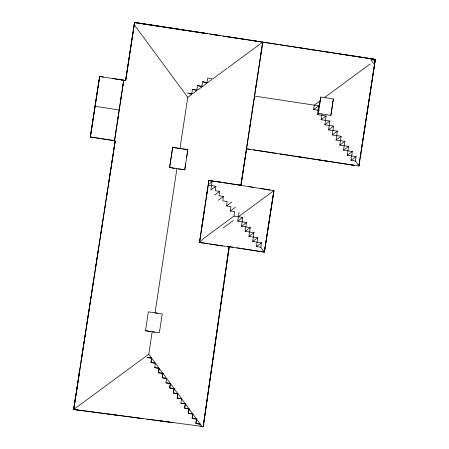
<?xml version="1.0" encoding="UTF-8"?>
<svg xmlns="http://www.w3.org/2000/svg" width="449" height="449" viewBox="0 0 449 449"><rect width="100%" height="100%" fill="white"/><g stroke="black" fill="none" stroke-linecap="round" stroke-linejoin="round"><path stroke-width="0.67" d="M229.327 246.703L203.229 426.55L73.765 409.494L74.338 405.077M116.813 79.164L125.647 80.545L134.554 22.45L134.925 22.506M155.405 363.168L150.976 362.579L151.723 358.179L155.405 363.168L150.976 362.579L151.672 358.089L148.782 354.177L152.172 331.833M220.246 308.087L225.072 274.603M225.92 268.609L224.029 281.764M226.341 265.774L228.232 252.534M228.457 251.053L229.08 246.669L233.009 247.276M79.787 369.819L73.765 409.494L89.441 411.559M262.194 45.719L262.744 42.122L240.922 185.386L273.918 190.612L266.425 238.958M76.453 391.859L79.591 371.194L79.114 374.225M115.241 136.17L115.893 131.765M117.879 118.777L118.53 114.377M120.596 100.902L121.241 96.496M155.477 363.258L159.137 368.247L158.463 372.732L162.942 373.416L166.601 378.479L162.196 377.805L162.869 373.321L159.21 368.337L154.731 367.652L155.376 363.247M201.511 229.192L208.897 180.447L220.919 182.272M204.643 208.37L199.496 242.421L200.737 242.612M206.86 193.929L207.505 189.517M180.908 403.196L181.581 398.706L177.894 393.722L177.147 398.117L181.654 398.802L185.314 403.786L184.64 408.276L189.046 408.938L185.386 403.876L180.908 403.196L185.314 403.786M228.878 248.123L225.695 270.186M223.804 283.431L218.977 316.865M218.725 318.739L203.229 426.55L219.999 309.911M247.466 142.703L240.945 185.314L228.928 183.489M249.88 126.938L250.525 122.526M252.17 111.852L252.815 107.44M255.902 87.263L256.547 82.852M258.192 72.171L258.837 67.765M261.896 47.588L247.191 144.572M229.08 246.669L264.36 252.147L260.83 247.214L256.424 246.546L257.743 237.729L248.931 236.393L250.278 227.576L241.472 226.24L242.786 217.423L233.98 216.087L203.526 238.52L199.496 242.421L207.926 243.7M218.977 181.98L240.945 185.314L246.518 148.827L358.886 166.023L355.406 160.983L351 160.315L352.342 151.498L343.507 150.162L344.854 141.345L336.043 140.009L337.362 131.192L328.556 129.851L329.897 121.039L321.091 119.703L321.933 114.029M355.406 160.983L356.074 156.578L347.268 155.236L348.587 146.425L339.775 145.089L341.122 136.266L332.288 134.93L333.629 126.113L324.823 124.777L326.165 115.96L317.336 114.624L318.678 105.807L254.555 96.075M227.211 246.624L229.052 246.905L199.496 242.421L199.968 239.227M74.439 405.082L73.765 409.494L77.076 387.448M73.664 409.477L115.197 140.93L90.339 136.979L99.644 76.47L125.647 80.545L134.554 22.45L375.336 59.391L358.886 166.023L359.582 161.623M150.129 331.441L145.498 330.745L148.361 311.847L157.593 313.25M185.684 163.531L184.741 169.823L169.61 167.539L172.669 147.384L187.8 149.68L184.741 169.823L178.444 168.875M186.655 157.234L187.8 149.68L182.749 148.911M199.496 242.421L208.897 180.447L221.065 182.3M330.868 115.331L333.36 98.954L320.766 97.046L319.924 102.507L318.279 113.423L330.868 115.331L333.36 98.954M99.122 79.86L90.339 136.979L114.574 140.582M122.583 87.678L123.728 80.242L121.241 79.855M78.418 378.636L82.498 352.246M83.194 347.784L85.237 334.634M82.526 352.19L84.541 339.04M84.564 338.973L87.948 317.028M87.976 316.938L94.094 277.286M94.767 273.003L98.202 250.839M99.543 242.028L95.441 268.597M100.217 237.785L101.558 228.973M101.609 228.81L102.95 219.999M103.624 215.767L104.993 206.776M105.667 202.561L107.008 193.755M107.058 193.558L109.051 180.549M109.096 180.335L113.154 154.136M112.508 158.306L114.495 145.33M176.906 168.723L155.028 312.936M179.976 148.568L187.749 97.349L191.656 94.47L192.453 89.256L197.65 90.047L201.809 86.988L202.606 81.78L207.803 82.571L211.962 79.512L212.085 78.71L207.679 78.042L206.882 83.25L202.729 86.309L197.526 85.518L196.729 90.726L192.576 93.785L187.379 92.994L191.656 94.47M166.697 378.49L170.356 383.474L169.683 387.964L174.161 388.649L177.821 393.711L173.415 393.038L174.089 388.553L170.429 383.564L165.928 382.89L166.601 378.479M177.821 393.711L177.147 398.117L181.581 398.706M212.209 181.216L210.867 190.028L215.941 186.29L208.179 185.111L212.209 181.216L208.897 180.447M215.941 186.29L215.267 190.696L219.696 191.369L219.028 195.775L223.428 196.443L222.76 200.855L227.16 201.517L226.492 205.928L230.921 206.602L230.247 211.002L234.653 211.675L233.98 216.087M189.046 408.938L188.372 413.349L192.874 414.034L196.533 419.018L195.859 423.502L200.338 424.187L201.955 426.382L199.968 426.123M257.221 78.44L257.889 74.034M259.236 65.217L259.909 60.811M260.852 54.537L262.744 42.122L228.109 67.608M260.83 247.214L261.498 242.808L252.664 241.472L254.011 232.649L245.205 231.314L246.546 222.502L237.712 221.161L239.053 212.343M266.403 239.042L264.36 252.147L260.179 251.496M268.44 225.825L265.056 247.747M271.179 208.201L268.468 225.774M319.267 110.403L313.604 109.545L314.272 105.139L320.479 100.57M320.766 97.046L319.228 107.12M360.929 152.806L358.886 166.023M90.339 136.979L99.644 76.47L103.601 77.093M76.381 391.865L77.744 383.064M81.157 361.047L81.825 356.652M104.297 211.367L105.689 202.37M111.784 162.936L112.458 158.542M125.647 80.545L134.554 22.45L178.994 29.269M271.202 208.196L273.918 190.612L238.385 216.755M114.546 145.089L115.197 140.93L113.85 149.489M217.159 74.972L217.035 75.774L212.882 78.833M222.238 71.228L222.109 72.031L217.956 75.09M273.918 190.612L264.36 252.147L265.033 247.854M360.205 157.498L375.336 59.391L371.003 58.729M111.111 167.342L108.4 184.747M106.362 197.964L107.704 189.36M102.928 220.173L103.646 215.587M99.521 242.179L100.239 237.622M100.913 233.216L102.254 224.579M94.071 277.403L94.79 272.874M88.644 312.538L92.724 286.209M92.724 286.092L93.42 281.686M85.237 334.567L85.933 330.155M86.578 325.828L88.644 312.622M81.825 356.601L83.194 347.84M361.597 148.394L375.336 59.391L340.078 53.987M262.57 43.177L262.744 42.122M159.21 368.337L158.463 372.732L162.869 373.321M162.942 373.416L162.196 377.805L166.624 378.395M170.429 383.564L169.683 387.964L174.089 388.553M174.161 388.649L173.415 393.038L177.849 393.633M185.386 403.876L184.64 408.276L189.068 408.859M192.801 413.939L188.372 413.349L189.119 408.955L192.801 413.939L192.105 418.429L196.606 419.108L195.859 423.502L200.265 424.176M192.874 414.034L192.105 418.429L196.533 419.018M223.03 71.352L227.188 68.287M324.425 97.657L370.111 64.005M313.604 109.545L318.678 105.807M317.336 114.624L319.026 113.378M214.622 195.107L219.696 191.369M321.091 119.703L326.165 115.96M218.354 200.181L223.428 196.443M324.823 124.777L329.897 121.039M328.556 129.851L333.629 126.113M226.492 205.928L231.566 202.19M332.288 134.93L337.362 131.192M230.247 211.002L235.321 207.264M336.043 140.009L341.122 136.266M223.159 227.974L233.306 220.493M339.775 145.089L344.854 141.345M237.712 221.161L242.786 217.423M343.507 150.162L348.587 146.425M241.472 226.24L246.546 222.502M347.268 155.236L352.342 151.498M245.205 231.314L250.278 227.576M351 160.315L356.074 156.578M248.931 236.393L254.011 232.649M252.664 241.472L257.743 237.729M256.424 246.546L261.498 242.808M148.782 354.177L73.793 409.415L77.896 410.032M86.702 411.2L111.537 414.472M108.276 414.04L115.965 415.05M116.908 415.179L121.241 415.746M124.8 416.217L129.228 416.795M129.851 416.885L134.178 417.452M138.062 417.968L142.816 418.586M160.057 420.865L164.385 421.431M164.587 421.459L173.022 422.571M151.672 358.089L147.244 357.505L151.644 358.167M165.928 382.89L170.356 383.474M93.847 412.137L98.275 412.721M112.604 414.607L125.546 416.318M133.656 417.379L138.483 418.019M147.115 419.153L168.689 422.004M154.731 367.652L159.137 368.247M145.498 330.745L154.731 332.142M134.526 22.663L205.44 33.417M148.136 24.538L161.376 26.57M214.246 34.758L218.652 35.426M223.058 36.1L236.292 38.103M240.698 38.771L245.103 39.439M249.504 40.113L278.369 44.518M95.065 106.301L119.198 109.966M297.429 156.617L301.857 157.29M181.503 148.72L172.669 147.384L169.61 167.539L174.661 168.302M223.383 182.653L228.614 183.445M155.926 312.998L162.218 313.946L161.275 320.249L159.361 332.838L153.064 331.89M147.367 24.414L138.831 23.107M181.553 29.668L194.366 31.632M192.228 31.301L207.18 33.596M301.711 48.099L280.064 44.777M309.221 49.255L313.626 49.923M323.353 51.427L331.244 52.634M362.096 57.365L344.478 54.66M354.581 165.367L307.032 158.087M238.705 184.971L240.945 185.314M209.571 243.947L216.064 244.935M216.39 244.98L222.783 245.957M366.524 58.044L370.93 58.724L375.184 60.261L370.779 59.594L374.511 64.667M165.776 27.237L174.588 28.596M177.276 29.005L183.394 29.948M196.634 31.974L205.44 33.327M209.846 34.001L219.999 35.561M224.276 36.217L240.698 38.743M241.371 38.839L258.461 41.465M300.415 47.897L326.838 51.961M327.686 52.084L340.673 54.082M328.629 161.399L319.475 159.99M263.816 151.476L253.365 149.871M276.775 153.457L262.171 151.218M279.811 153.917L284.217 154.596M293.023 155.949L281.108 154.119M294.067 156.1L298.4 156.768M298.4 156.763L306.263 157.969M350.327 164.71L354.732 165.389M246.546 148.832L250.851 149.489M268.143 152.132L272.47 152.8M236.915 247.887L240.849 248.488M242.539 248.757L260.454 251.535M258.338 41.443L259.533 41.628M112.632 78.502L116.959 79.187M260.701 188.518L269.512 189.916M265.679 189.31L269.787 189.961M249.184 186.694L253.287 187.351M202.606 81.78L206.882 83.25M197.526 85.518L201.809 86.988M192.453 89.256L196.729 90.726M187.749 97.349L134.206 24.678M196.606 419.108L200.265 424.092M116.487 127.842L114.523 140.823L123.728 80.242L116.487 127.842M75.707 396.254L75.011 400.665L75.707 396.271"/></g></svg>
